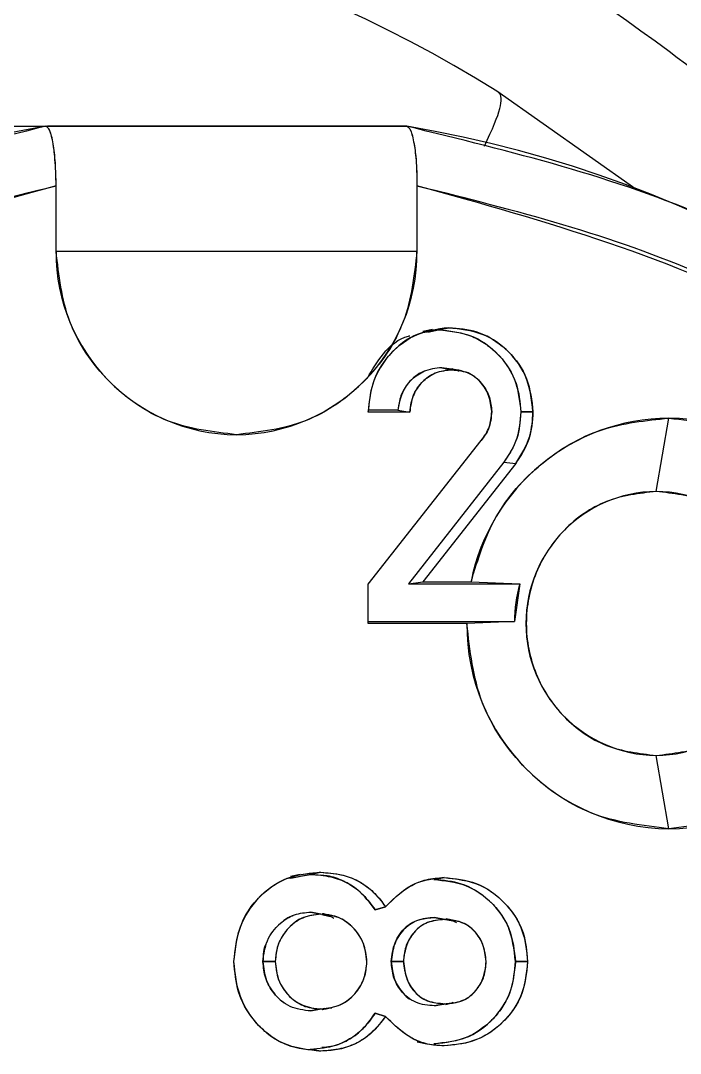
# Model space of a CAD drawing. Header units: millimetres. Extents: x 10 to 584, y 10 to 410.
# Drawn here: x 260.1871 to 260.3371, y 78.9827 to 79.2174 of the extents above; entities that cross this region are included whole.
import ezdxf

# ---------------------------------------------------------------- set-up
doc = ezdxf.new("R2010")
doc.units = ezdxf.units.MM

msp = doc.modelspace()

# ---------------------------------------------------------------- linework, layer by layer
at = {"color": 7, "linetype": 'Continuous', "lineweight": 25}
for p, q in [((260.3270402882668, 79.17910916195842), (260.2954299583209, 79.20142514096231)), ((260.0945325031055, 79.19341825034749), (260.1928602987699, 79.19341825034749)), ((260.1929457320941, 79.19341825034749), (260.2749259605182, 79.19341825034749)), ((260.2749259605182, 79.19341825034749), (260.1932020320667, 79.19341825034749)), ((260.1951749458087, 79.16498286114665), (260.1951749458087, 79.17991183784139)), ((260.2772425943784, 79.17991183784139), (260.2772425943784, 79.16498286114665)), ((260.2772425943784, 79.16498286114665), (260.1951908403807, 79.16498286114665)), ((260.2772425943784, 79.16498286114665), (260.1960710023018, 79.16498286114665)), ((260.2807672157062, 79.14725643979045), (260.2785538965635, 79.14679947084717)), ((260.2785995934578, 79.14652926312418), (260.2821520302865, 79.14716504600179)), ((260.2797380421731, 79.14665244605672), (260.2821520302865, 79.14716504600179)), ((260.2844666773253, 79.14762996223104), (260.2821520302865, 79.14716504600179)), ((260.2821520302865, 79.14716504600179), (260.2844666773253, 79.14762996223104)), ((260.285187893527, 79.13806937720906), (260.2828652992023, 79.1385382670813)), ((260.2851541175617, 79.13817269192667), (260.2828652992023, 79.1385382670813)), ((260.2828652992023, 79.1385382670813), (260.285187893527, 79.13806937720906)), ((260.2756014798256, 79.12840547746949), (260.2661740118436, 79.12840547746949)), ((260.2728775475594, 79.12887039369873), (260.2662475242389, 79.12887039369873)), ((260.2728775475594, 79.12887039369873), (260.2756014798256, 79.12840547746949)), ((260.3008539809955, 79.12850084490113), (260.303627583799, 79.12849687125814)), ((260.303627583799, 79.12849687125814), (260.3008539809955, 79.12850084490113)), ((260.3316477273079, 79.11040884839029), (260.3345425262225, 79.1270743070695)), ((260.2661740118436, 79.08932867235474), (260.2918636137418, 79.12196420219075)), ((260.2970253759794, 79.11707264767618), (260.2752974961373, 79.08942006614339)), ((260.2997016245298, 79.11678257173828), (260.2785658174925, 79.08988498237264)), ((260.2970253759794, 79.11707264767618), (260.2997016245298, 79.11678257173828)), ((260.2970253759794, 79.11707264767618), (260.2997016245298, 79.11678257173828)), ((260.2661740118436, 79.0803681074235), (260.2661740118436, 79.08932867235474)), ((260.2752974961373, 79.08942006614339), (260.2785658174925, 79.08988498237264)), ((260.2752974961373, 79.08942006614339), (260.3006215228809, 79.08942006614339)), ((260.2785658174925, 79.08988498237264), (260.2895410194171, 79.08988498237264)), ((260.2895410194171, 79.08988498237264), (260.3006215228809, 79.08942006614339)), ((260.2895410194171, 79.08988498237264), (260.3006215228809, 79.08942006614339)), ((260.3006215228809, 79.08942006614339), (260.2994016144845, 79.08083302365274)), ((260.2661740118436, 79.08083302365274), (260.2994016144845, 79.08083302365274)), ((260.2994016144845, 79.08083302365274), (260.2885833714577, 79.0803681074235)), ((260.2994016144845, 79.08083302365274), (260.2885833714577, 79.0803681074235)), ((260.2885833714577, 79.0803681074235), (260.2661740118436, 79.0803681074235)), ((260.3345425262225, 79.03374138063721), (260.3316477273079, 79.05040683931641)), ((260.2480243975095, 79.02247610277466), (260.2529993985268, 79.02337414608927)), ((260.2507066065244, 79.02335825151734), (260.2484813664528, 79.02290128257405)), ((260.2529993985268, 79.02337414608927), (260.2485727602415, 79.02245226091675)), ((260.2529993985268, 79.02337414608927), (260.2553160323871, 79.02383906231853)), ((260.2553160323871, 79.02383906231853), (260.2529993985268, 79.02337414608927)), ((260.2833957805408, 79.02265889035196), (260.2810831203235, 79.02219397412271)), ((260.2810831203235, 79.02219397412271), (260.2833957805408, 79.02265889035196)), ((260.2677316798938, 79.01529175625774), (260.2700959974699, 79.01601495928101)), ((260.2700959974699, 79.01601495928101), (260.2677316798938, 79.01529175625774)), ((260.2530947659585, 79.01478710359864), (260.2554094129973, 79.01432218736939)), ((260.2554094129973, 79.01432218736939), (260.2530947659585, 79.01478710359864)), ((260.2555763060026, 79.0142387408667), (260.2575174306008, 79.01381356106731)), ((260.2812539869718, 79.01355527427327), (260.2835686340106, 79.01308638440105)), ((260.2835686340106, 79.01308638440105), (260.2812539869718, 79.01355527427327)), ((260.2812539869718, 79.01355527427327), (260.2853786283903, 79.01279233482016)), ((260.2422208919299, 79.00353772030802), (260.2449944947335, 79.00352977302205)), ((260.2449944947335, 79.00352977302205), (260.2422208919299, 79.00353772030802)), ((260.2741550737791, 79.00352977302205), (260.2713814709755, 79.00352977302205)), ((260.2713814709755, 79.00352977302205), (260.2741550737791, 79.00352977302205)), ((260.2996360594206, 79.00352977302205), (260.3024096622241, 79.00352977302205)), ((260.3024096622241, 79.00352977302205), (260.2996360594206, 79.00352977302205)), ((260.2812539869718, 78.99350427177083), (260.2835686340106, 78.99396918800008)), ((260.2835686340106, 78.99396918800008), (260.2812539869718, 78.99350427177083)), ((260.2530947659585, 78.99231217887532), (260.2563213640623, 78.99297975089681)), ((260.2530947659585, 78.99231217887532), (260.2554094129973, 78.99277709510457)), ((260.2554094129973, 78.99277709510457), (260.2530947659585, 78.99231217887532)), ((260.255594187396, 78.99273338503174), (260.2530947659585, 78.99231217887532)), ((260.2700959974699, 78.99108432319295), (260.2677316798938, 78.9918154735022)), ((260.2677316798938, 78.9918154735022), (260.2700959974699, 78.99108432319295)), ((260.283864670413, 78.99386587328247), (260.2812539869718, 78.99350427177083)), ((260.2772545153074, 78.98528280443482), (260.2794658476286, 78.98482980913451)), ((260.2529993985268, 78.98366950538289), (260.2553160323871, 78.98320458915364)), ((260.2553160323871, 78.98320458915364), (260.2529993985268, 78.98366950538289))]:
    msp.add_line(p, q, dxfattribs=at)
for centre, radius, start, end in [((260.1968271382152, 78.92665170219077), 0.4000252768554529, 270.6589223121243, 89.34107768787648), ((260.1307245114995, 78.93547481079966), 0.3128217740603523, 58.22969210317714, 123.4160194548607), ((260.2372669472913, 78.92686069558466), 0.2702311611084904, 99.45822084130717, 269.2844368645867), ((260.2305193301156, 78.9268607066876), 0.2702311471790927, 270.715138041605, 80.54178256124715), ((260.2365256214507, 79.16466986076172), 0.04135186023976883, 179.5663128045946, 269.56097686927), ((260.2358910844534, 79.16467068243313), 0.04135268828789033, 270.4401703056407, 0.4325400204213756), ((260.3348092843232, 79.08092947186334), 0.04614560624903362, 90.3312167655765, 168.8095578981943), ((260.3339665028366, 79.08040784385337), 0.04667001812776486, 270.7071895028322, 89.29281049716863), ((260.3320182982399, 79.08040784385335), 0.03000329308661287, 90.70767866058304, 269.2923213394178), ((260.3312771563761, 79.08040784385335), 0.03000329308661217, 270.7076786604753, 89.2923213395255), ((260.3333222157079, 79.080394305825), 0.03392343822042664, 164.5698940228356, 179.2589966704115), ((260.3348983857734, 79.08005607891796), 0.04631606538618262, 179.613998910657, 269.5597758400479)]:
    msp.add_arc(centre, radius, start, end, dxfattribs=at)
at = {"color": 59, "linetype": 'Continuous', "lineweight": 25}
msp.add_arc((260.125207801326, 78.93285618746555), 0.3572381275454959, 30.04462878085783, 84.04998265381379, dxfattribs=at)
for points, knots in [([(260.4110093250049, 79.12623586839966), (260.4037490538497, 79.1377344634625), (260.3832877289582, 79.17014048306554), (260.3227063328953, 79.22366412609684), (260.2330041111373, 79.27233697720489), (260.15809586107, 79.27856805336009), (260.1250222657296, 79.28131920681926)], [0, 0, 0, 0, 0.1193103679784733, 0.3362475243658093, 0.7069390785987065, 1, 1, 1, 1]), ([(260.2925609880857, 79.18892008648845), (260.2934156636634, 79.19072354561884), (260.2957298056935, 79.19560663890235), (260.2968254841829, 79.20028273271316), (260.29588425315, 79.2010532451957), (260.2954299583209, 79.20142514096231)], [0, 0, 0, 0, 0.2325157915793646, 0.6295658609845259, 0.9999999999999999, 0.9999999999999999, 0.9999999999999999, 0.9999999999999999])]:
    msp.add_open_spline(points, degree=3, knots=knots, dxfattribs=at)
at = {"color": 7, "linetype": 'Continuous', "lineweight": 25}
for points, knots in [([(260.1928602987699, 79.19341825034749), (260.1692014979542, 79.18766455520826), (260.1164553535872, 79.17483697206818), (260.0510406947717, 79.128119899431), (260.0009918057021, 79.06432922629496), (259.9713913813903, 78.99064537228087), (259.9643711976031, 78.9078704501294), (259.9824579198281, 78.82684530774642), (260.0217000947516, 78.7579593286328), (260.0805569386598, 78.7010194383306), (260.1534075388565, 78.66337294884745), (260.2090490586725, 78.65872558478254), (260.2338921362334, 78.65665060864421)], [0, 0, 0, 0, 0.09170984482729919, 0.2044626332845453, 0.2949666585319984, 0.3936636016898417, 0.4970293138464911, 0.6003946596412386, 0.6990888292772413, 0.78959366400815, 0.9060568269589012, 1, 1, 1, 1]), ([(260.1951749458087, 79.17991183784139), (260.1951517236324, 79.1811883573458), (260.1951093963552, 79.1835150813456), (260.1948789746082, 79.18637490183784), (260.1946753862082, 79.18823154860509), (260.1944591117656, 79.18980604475699), (260.1941396174536, 79.19124193075247), (260.193599412456, 79.19294381905408), (260.1931519450468, 79.19323104488375), (260.1928602987699, 79.19341825034749)], [0, 0, 0, 0, 0.1815985826575277, 0.3310014293864179, 0.4385398665272257, 0.5002528842864232, 0.630918185446931, 0.7594431798633996, 1, 1, 1, 1]), ([(260.1951749458087, 79.17991183784139), (260.1951436533961, 79.18168223483038), (260.1950811754203, 79.18521698370192), (260.1945385433304, 79.18962912942672), (260.1937803048874, 79.19286672143848), (260.1931666118627, 79.19323462056215), (260.1928602987699, 79.1934182503475)], [0, 0, 0, 0, 0.2503441011185397, 0.4998333901533294, 0.7503514379351222, 1, 1, 1, 1]), ([(260.2338921362334, 78.65665060864421), (260.2587359085492, 78.65872551374464), (260.3143782634561, 78.66337265849099), (260.3872293041561, 78.7010194415008), (260.4460861685162, 78.75795932830314), (260.4853283398251, 78.82684530566073), (260.5034150555982, 78.90787045924729), (260.4963949031961, 78.99064531672194), (260.4667943789202, 79.06432933455733), (260.416745701624, 79.1281197703523), (260.3513307225273, 79.17483706223221), (260.2985847389958, 79.18766457476616), (260.2749259605182, 79.19341825034749)], [0, 0, 0, 0, 0.09394515802159187, 0.210408055507274, 0.3009126839422896, 0.3996066286157043, 0.5029717388004274, 0.6063372153462173, 0.7050338523703593, 0.7955378046791707, 0.9082901585627117, 0.9999999999999999, 0.9999999999999999, 0.9999999999999999, 0.9999999999999999]), ([(260.2749259605182, 79.1934182503475), (260.2752238441795, 79.19323305048543), (260.275680877213, 79.1929489044722), (260.276218628044, 79.191244997168), (260.2765090574781, 79.18981299846465), (260.2767736160632, 79.18823574012593), (260.2770077633775, 79.1863786247011), (260.2772079541899, 79.18351635455629), (260.2772303275227, 79.18118827681403), (260.2772425943784, 79.17991183784139)], [0, 0, 0, 0, 0.2403889055921128, 0.3688207344370043, 0.4993061257862657, 0.561224768896231, 0.6688069017982414, 0.8184133758345933, 1, 1, 1, 1]), ([(260.2749259605182, 79.19341825034749), (260.2752322825203, 79.19323405883028), (260.2758458602131, 79.19286511436869), (260.2766042153451, 79.18963563637894), (260.277149577788, 79.1852238990705), (260.2772115435534, 79.18168511164903), (260.2772425943784, 79.17991183784139)], [0, 0, 0, 0, 0.2494544351064853, 0.4996692228200129, 0.7492860246592083, 1, 1, 1, 1]), ([(260.1951749458087, 79.17991183784139), (260.1658554662698, 79.1717415130394), (260.1050612434365, 79.15480026597614), (260.0320685090291, 79.08818006491677), (259.9880178825518, 79.00084089740783), (259.9788229086898, 78.90529415769159), (260.0031718400524, 78.81253170548304), (260.0606027502907, 78.73361594362736), (260.1432737697543, 78.67990463116354), (260.2059719080656, 78.67321317994177), (260.2362087700936, 78.66998615450196)], [0, 0, 0, 0, 0.120567383832291, 0.24999763005375, 0.3794355335361614, 0.5000018328461923, 0.6205662202978494, 0.7499981652405419, 0.879433884514512, 1, 1, 1, 1]), ([(260.2362087700936, 78.66998615450196), (260.2125924866742, 78.67195889513094), (260.1596987594738, 78.67637727048724), (260.0904443159878, 78.71216205946), (260.0344922679474, 78.76629037116567), (259.9971903186661, 78.8317762613228), (259.9799941038582, 78.90879963590223), (259.9866686680611, 78.98748636945848), (260.0148084829731, 79.05752909873567), (260.0621272719659, 79.11783623511786), (260.1235892897565, 79.1619512376644), (260.1729771845782, 79.17434249425676), (260.1951749458087, 79.1799118378414)], [0, 0, 0, 0, 0.09419763110709331, 0.21097577947518, 0.3017258064036058, 0.4006905463444179, 0.504332602647824, 0.6079786749223721, 0.7069393752704514, 0.7976892133697576, 0.9090698934995151, 1, 1, 1, 1]), ([(260.2772425943784, 79.1799118378414), (260.299439586342, 79.17434231077372), (260.3488270216079, 79.16195033180786), (260.4102902253983, 79.11783685971902), (260.4576087914823, 79.05752911249095), (260.4857495438644, 78.98748646024949), (260.4924208581235, 78.908799446055), (260.4752249345935, 78.83177691310627), (260.4379255229999, 78.76628985009744), (260.381972971863, 78.71216210978142), (260.3127190128585, 78.67637730415225), (260.2598250879041, 78.67195890240946), (260.2362087700936, 78.66998615450196)], [0, 0, 0, 0, 0.0909278135057634, 0.2023108135902132, 0.2930609546317617, 0.3920217463389453, 0.4956678030629071, 0.5993100447067716, 0.698273674813563, 0.7890238640279583, 0.9058024247239956, 1, 1, 1, 1]), ([(260.2362087700936, 78.66998615450196), (260.2664449809398, 78.67321323664775), (260.3291424024872, 78.67990487306646), (260.411812504064, 78.73361665211397), (260.4692466003249, 78.8125306651857), (260.493592030067, 78.90529464852905), (260.4843973062228, 79.00084025222459), (260.4403495293377, 79.08818126950534), (260.367354606838, 79.15479926656113), (260.3065611960356, 79.17174127929036), (260.2772425943784, 79.17991183784139)], [0, 0, 0, 0, 0.1205639913569908, 0.2499999562771691, 0.3794338636956051, 0.4999979956590155, 0.6205646816191364, 0.7500019604379813, 0.8794344182988187, 1, 1, 1, 1]), ([(260.2362087700936, 79.12331921444866), (260.2308314853093, 79.12394516196862), (260.2200773259451, 79.12519700925837), (260.2065138566012, 79.13483303366043), (260.1970257925377, 79.14860514226754), (260.1957918509602, 79.1595240087265), (260.1951749458087, 79.16498286114665)], [0, 0, 0, 0, 0.250019017118713, 0.5000189616197906, 0.7500360763960987, 1, 1, 1, 1]), ([(260.2772425943784, 79.16498286114665), (260.2766256710346, 79.15952402910675), (260.2753916917904, 79.14860519210436), (260.2659035631674, 79.13483230196685), (260.2523390400752, 79.12519784425015), (260.2415852725628, 79.12394539477779), (260.2362087700936, 79.12331921444866)], [0, 0, 0, 0, 0.2499646583400463, 0.4999830258244711, 0.7500092415841124, 0.9999999999999999, 0.9999999999999999, 0.9999999999999999, 0.9999999999999999]), ([(260.2844666773253, 79.14762996223104), (260.2817299403392, 79.14726442022096), (260.2762499092688, 79.14653246037871), (260.270313689959, 79.14122512991315), (260.2667263214462, 79.13496514112742), (260.2663581659291, 79.13059263636798), (260.2661740118436, 79.12840547746949)], [0, 0, 0, 0, 0.2792676219666151, 0.559204356543321, 0.779510791400014, 1, 1, 1, 1]), ([(260.2661740118436, 79.12840547746949), (260.2664466196402, 79.13094851089322), (260.2669764893809, 79.13589142330373), (260.271161203736, 79.14217083862309), (260.2771280437573, 79.1467126658091), (260.282020710547, 79.14732422730735), (260.2844666773253, 79.14762996223104)], [0, 0, 0, 0, 0.2565334839810276, 0.4986259833833606, 0.7493505605754537, 0.9999999999999999, 0.9999999999999999, 0.9999999999999999, 0.9999999999999999]), ([(260.2821520302865, 79.14716504600179), (260.2849037480403, 79.14687619478794), (260.290398203195, 79.146299435039), (260.2965302133043, 79.14123796155408), (260.3002632214407, 79.1350561010869), (260.300656912161, 79.13068758345855), (260.3008539809955, 79.12850084490113)], [0, 0, 0, 0, 0.2802375723734573, 0.5595605770040298, 0.779530277679294, 1, 1, 1, 1]), ([(260.2821520302865, 79.14716504600179), (260.2846536432316, 79.14690878705736), (260.2883288638268, 79.14653230669411), (260.2926657036688, 79.14421893995096), (260.2963500069653, 79.14118169831112), (260.300027414334, 79.13598528385768), (260.3005757183788, 79.13102047176895), (260.3008539809955, 79.12850084490113)], [0, 0, 0, 0, 0.256220093762301, 0.3764232861426547, 0.4991103450809652, 0.7458000404046741, 1, 1, 1, 1]), ([(260.303627583799, 79.12849687125814), (260.3032912434618, 79.13134740335431), (260.3026183426654, 79.13705033311244), (260.2974126013358, 79.14335546850434), (260.2910893983519, 79.14710366172828), (260.2866759019692, 79.14745439752946), (260.2844666773253, 79.14762996223104)], [0, 0, 0, 0, 0.2795705034370643, 0.5593239752287432, 0.7794147203281068, 1, 1, 1, 1]), ([(260.2844666773253, 79.14762996223104), (260.2870337654483, 79.14736371605126), (260.292026322088, 79.14684591180418), (260.2983312500454, 79.14247674289517), (260.3027768784949, 79.1361750672403), (260.3033411582238, 79.13108205756231), (260.303627583799, 79.12849687125814)], [0, 0, 0, 0, 0.2564045058191826, 0.4986638388201993, 0.7455242656858363, 1, 1, 1, 1]), ([(260.2659733428729, 79.13618984407715), (260.2670661952855, 79.13807336439312), (260.2693272265792, 79.14197022944835), (260.2731320286169, 79.14529242879505), (260.2755098771218, 79.14575909718722), (260.2756074402901, 79.14577824460002)], [0, 0, 0, 0, 0.4728890257407549, 0.9783726269287397, 1, 1, 1, 1]), ([(260.2828652992023, 79.1385382670813), (260.2814409521508, 79.1383766893342), (260.278582950712, 79.13805247801702), (260.2753384937702, 79.13545597161968), (260.2733867601291, 79.13224270722984), (260.273046566291, 79.1299897379366), (260.2728775475594, 79.12887039369873)], [0, 0, 0, 0, 0.2789605089040745, 0.5597438735380224, 0.7812672548056766, 1, 1, 1, 1]), ([(260.2789790763629, 79.13772367026938), (260.2779152397486, 79.137153416462), (260.2757845841973, 79.13601131021751), (260.2736068949765, 79.13274800838933), (260.2731297460333, 79.13021122042161), (260.2728775475594, 79.12887039369873)], [0, 0, 0, 0, 0.3197876399286937, 0.6404717614460124, 0.9999999999999999, 0.9999999999999999, 0.9999999999999999, 0.9999999999999999]), ([(260.2756014798256, 79.12840547746949), (260.2758043501021, 79.12982606504659), (260.2762094118978, 79.13266248724318), (260.2787232760867, 79.1358745192462), (260.2818804307718, 79.13777498441544), (260.2840849552508, 79.13797120616245), (260.285187893527, 79.13806937720906)], [0, 0, 0, 0, 0.2803057690970552, 0.5596736999037137, 0.7797018200234428, 1, 1, 1, 1]), ([(260.285187893527, 79.13806937720906), (260.2838952961666, 79.13790918449173), (260.2814140226612, 79.13760167810385), (260.2787556896109, 79.13576826311655), (260.2772086759994, 79.1338499330133), (260.2760191827829, 79.13158320586385), (260.2757680873195, 79.12967296517806), (260.2756014798256, 79.12840547746949)], [0, 0, 0, 0, 0.2589876906654636, 0.4971534947962361, 0.6221292266158581, 0.7492742332105821, 1, 1, 1, 1]), ([(260.2867237065407, 79.13776340669922), (260.286719073699, 79.13776606383432), (260.2862578518148, 79.13803059453492), (260.2857051958744, 79.13805607430497), (260.2851580912046, 79.13808129813803)], [0, 0, 0, 0, 0.0100447135219251, 1, 1, 1, 1]), ([(260.285187893527, 79.13806937720906), (260.2865560969314, 79.13793284201677), (260.2892905891104, 79.13765996269613), (260.2921768556342, 79.13493337545898), (260.2939147081142, 79.13183391504779), (260.2941407827632, 79.1296724144596), (260.2942537599974, 79.12859223868978)], [0, 0, 0, 0, 0.2794848103650146, 0.5585785166604775, 0.7794065876327149, 1, 1, 1, 1]), ([(260.2942537599974, 79.12859223868978), (260.294096289519, 79.12982317552475), (260.293784915871, 79.13225716376519), (260.2921310274597, 79.1348896329625), (260.2904142726181, 79.13652130218372), (260.2882919598996, 79.1377593541878), (260.2864456765795, 79.13794375434692), (260.285187893527, 79.13806937720906)], [0, 0, 0, 0, 0.2521287377227006, 0.4985457947667655, 0.619588758219248, 0.7408443180349773, 1, 1, 1, 1]), ([(260.2873932653837, 79.13783095862996), (260.286534294628, 79.13798945352917), (260.2851434079097, 79.13824609608514), (260.2852215774753, 79.1382562347492), (260.2852514718148, 79.13826011207236)], [0, 0, 0, 0, 0.6175706076037466, 1, 1, 1, 1]), ([(260.2942537599974, 79.12859223868978), (260.2941261197324, 79.12723064046365), (260.2938978549889, 79.12479563400278), (260.2924859949298, 79.12283048582219), (260.2918636137418, 79.12196420219075)], [0, 0, 0, 0, 0.5591764325953941, 0.9999999999999999, 0.9999999999999999, 0.9999999999999999, 0.9999999999999999]), ([(260.2918636137418, 79.12196420219075), (260.2925614848199, 79.1229575756559), (260.2939571439355, 79.12494420438335), (260.2941548918987, 79.12737627548975), (260.2942537599974, 79.12859223868978)], [0, 0, 0, 0, 0.5000297496124214, 1, 1, 1, 1]), ([(260.3008539809955, 79.12850084490113), (260.3007105241712, 79.12642383704683), (260.3004237969882, 79.12227252104039), (260.2981576917479, 79.11880518716697), (260.2970253759794, 79.1170726476762)], [0, 0, 0, 0, 0.5003251622061501, 1, 1, 1, 1]), ([(260.3008539809955, 79.12850084490113), (260.3006674325981, 79.12617184397533), (260.3003343908351, 79.12201391721221), (260.2980362481638, 79.11858215795259), (260.2970253759794, 79.11707264767618)], [0, 0, 0, 0, 0.5601351487106387, 1, 1, 1, 1]), ([(260.2997016245298, 79.11678257173828), (260.3009778747801, 79.11879136342371), (260.3032594897511, 79.12238257853386), (260.3035149975331, 79.12662673673535), (260.303627583799, 79.12849687125814)], [0, 0, 0, 0, 0.5593626735846209, 1, 1, 1, 1]), ([(260.303627583799, 79.12849687125814), (260.3034798507098, 79.12636958821378), (260.3031843640761, 79.12211472757969), (260.3008625912873, 79.11856003904393), (260.2997016245298, 79.11678257173828)], [0, 0, 0, 0, 0.4999653871930956, 1, 1, 1, 1]), ([(260.2895410194171, 79.08988498237264), (260.2911145711418, 79.094984957023), (260.2942613920961, 79.10518399074066), (260.3050249123203, 79.11723254001433), (260.3188293123918, 79.12548804429738), (260.3293045827477, 79.12654553206356), (260.3345425262225, 79.1270743070695)], [0, 0, 0, 0, 0.2500057920856132, 0.4999667013864641, 0.7499686342536312, 1, 1, 1, 1]), ([(260.3345425262225, 79.1270743070695), (260.3405576651276, 79.12637285749248), (260.352587947378, 79.12496995782064), (260.3678848095697, 79.11417715937365), (260.3781058774995, 79.09875213020494), (260.3816965869051, 79.08040784385335), (260.3781058774995, 79.06206355750177), (260.3678848095697, 79.04663852833306), (260.352587947378, 79.03584572988606), (260.3405576651276, 79.03444283021425), (260.3345425262225, 79.03374138063721)], [0, 0, 0, 0, 0.1250022632386307, 0.2500046187517787, 0.3750039379138576, 0.5, 0.6249960620861424, 0.7499953812482213, 0.8749977367613693, 1, 1, 1, 1]), ([(260.3316477273079, 79.1104088483903), (260.3277813124958, 79.10995735819911), (260.3200475115884, 79.10905426439777), (260.3102132487763, 79.10211640972032), (260.3036422918906, 79.0922003233095), (260.3013341374898, 79.08040763090732), (260.3036434107888, 79.0686151065836), (260.3102106654594, 79.05869514158682), (260.3200489503443, 79.05176227341993), (260.3277815490263, 79.05085864125292), (260.3316477273079, 79.05040683931641)], [0, 0, 0, 0, 0.1249922126953146, 0.2500158247134459, 0.3750003173581761, 0.4999941435144338, 0.6249879696706916, 0.7500077469973424, 0.8750077873046854, 1, 1, 1, 1]), ([(260.3316477273079, 79.05040683931641), (260.3355146869183, 79.05085840830787), (260.3432476769075, 79.0517614377787), (260.3530848987912, 79.0586958759534), (260.3596520994385, 79.06861503790698), (260.3619612893114, 79.08040763090256), (260.3596532183764, 79.0922003919987), (260.3530823154551, 79.10211567560144), (260.3432491160267, 79.10905510023257), (260.3355149235507, 79.10995759122478), (260.3316477273079, 79.11040884839029)], [0, 0, 0, 0, 0.1250119255844888, 0.2499938107713027, 0.3750128082953351, 0.500005854810843, 0.6249989013263509, 0.7499826143885485, 0.8749880744155112, 1, 1, 1, 1]), ([(260.3345425262225, 79.03374138063721), (260.3285231300311, 79.03444192262518), (260.3164853339271, 79.03584289065344), (260.3013012624392, 79.04662368356493), (260.2906689298188, 79.06203254885237), (260.2892786216973, 79.07425569085022), (260.2885833714577, 79.0803681074235)], [0, 0, 0, 0, 0.2500119411344021, 0.49998250242753, 0.7499566609278193, 1, 1, 1, 1]), ([(260.2356206709318, 79.00352977302205), (260.2359042657649, 79.00622462603857), (260.2364618798097, 79.01152333996306), (260.2402066393431, 79.01722381425918), (260.2441017448135, 79.02066237592985), (260.248733789815, 79.02326528886891), (260.2526827518964, 79.02360951951235), (260.2553160323871, 79.02383906231853)], [0, 0, 0, 0, 0.2536634989970326, 0.4987620126335199, 0.6244724060787327, 0.7495874950325091, 1, 1, 1, 1]), ([(260.2356206709318, 79.00352977302205), (260.2359504899012, 79.00650957741065), (260.236610388345, 79.01247153976351), (260.2418061048608, 79.01925472992214), (260.2483833376002, 79.02330088839194), (260.2530030529185, 79.02365950944899), (260.2553160323871, 79.02383906231853)], [0, 0, 0, 0, 0.2796804018934368, 0.5595817072104986, 0.779493237440512, 1, 1, 1, 1]), ([(260.2529993985268, 79.02337414608927), (260.2545655582165, 79.02326050529452), (260.2574897576323, 79.02304832492246), (260.2616571011466, 79.021500836064), (260.2651321222351, 79.01886417580414), (260.2668664824736, 79.016480746302), (260.2677316798938, 79.01529175625774)], [0, 0, 0, 0, 0.2683520148031624, 0.5010439293432116, 0.7510923650117244, 1, 1, 1, 1]), ([(260.2677316798938, 79.01529175625774), (260.266512859551, 79.01691549282168), (260.2645127237844, 79.01958011324464), (260.260561712253, 79.02196540521791), (260.2576066371205, 79.02300967638834), (260.2557983137456, 79.02312866966763), (260.2552683486713, 79.02316354301108)], [0, 0, 0, 0, 0.3919814572184784, 0.6432581611564493, 0.8954497200244196, 1, 1, 1, 1]), ([(260.2553160323871, 79.02383906231853), (260.2572961283861, 79.02369700127753), (260.2605592104438, 79.02346289301497), (260.2647238146605, 79.02153153028391), (260.2677774443278, 79.01912294827784), (260.2693229909216, 79.01705116406022), (260.2700959974699, 79.01601495928101)], [0, 0, 0, 0, 0.3395546970674889, 0.5595662231397593, 0.7797166420006272, 1, 1, 1, 1]), ([(260.2553160323871, 79.02383906231853), (260.2568604380064, 79.02372917151756), (260.259749062853, 79.02352363399937), (260.2638072959816, 79.0220984159139), (260.2673224622747, 79.01957039175714), (260.2691306008929, 79.01725251427864), (260.2700959974699, 79.01601495928101)], [0, 0, 0, 0, 0.2666597848096735, 0.4987550358331113, 0.7323766177428862, 1, 1, 1, 1]), ([(260.2700959974699, 79.01601495928101), (260.2722006213335, 79.01810188474289), (260.2759542931771, 79.0218239908547), (260.2811244486735, 79.02240405771687), (260.2833957805408, 79.02265889035198)], [0, 0, 0, 0, 0.5606840318823385, 1, 1, 1, 1]), ([(260.2700959974699, 79.01601495928101), (260.2719493446144, 79.01782642097297), (260.2746606678622, 79.02047646859758), (260.2794825122296, 79.0223722933659), (260.2820279053316, 79.02255871094154), (260.2833957805408, 79.02265889035196)], [0, 0, 0, 0, 0.4998239867379747, 0.7312091526220336, 1, 1, 1, 1]), ([(260.2996360594206, 79.00352977302205), (260.2993272002647, 79.00630445490594), (260.298709834078, 79.01185065530633), (260.293625741682, 79.01794878828767), (260.287522548152, 79.02164476759906), (260.2832314725077, 79.02201074526045), (260.2810831203235, 79.02219397412271)], [0, 0, 0, 0, 0.2796125074591919, 0.5589062334797089, 0.779163819203416, 0.9999999999999999, 0.9999999999999999, 0.9999999999999999, 0.9999999999999999]), ([(260.2810831203235, 79.02219397412271), (260.2835429995608, 79.02194622344331), (260.2884091758101, 79.0214561187042), (260.2935403888723, 79.01780377311599), (260.2966112679593, 79.01411943118723), (260.2989810665282, 79.00977080302198), (260.2993720438836, 79.00604541694133), (260.2996360594206, 79.00352977302205)], [0, 0, 0, 0, 0.2526575289354095, 0.4998115549185645, 0.6228655949969603, 0.7453322012375496, 1, 1, 1, 1]), ([(260.2833957805408, 79.02265889035196), (260.2861922618351, 79.02233883916901), (260.291786297365, 79.02169861400729), (260.2980365332384, 79.01654324131142), (260.3018546136821, 79.01022631868956), (260.3022245887415, 79.00576264624685), (260.3024096622241, 79.00352977302205)], [0, 0, 0, 0, 0.2796219030390638, 0.5593510901511647, 0.7795731732182271, 1, 1, 1, 1]), ([(260.2833957805408, 79.02265889035196), (260.2859082099622, 79.02240708958372), (260.2908839866778, 79.0219084071575), (260.2961422458791, 79.01817728541162), (260.29929434516, 79.01440018719835), (260.3017389038046, 79.009939201356), (260.3021393319186, 79.00611291274772), (260.3024096622241, 79.00352977302205)], [0, 0, 0, 0, 0.251809277876796, 0.4986992792402833, 0.622150887397205, 0.7449128508066545, 1, 1, 1, 1]), ([(260.2422208919299, 79.00353772030802), (260.2424194701231, 79.00517255062417), (260.2428172613093, 79.0084474373578), (260.2457019353592, 79.01214723083352), (260.2492738727271, 79.01446429557808), (260.2518248461741, 79.01467981447355), (260.2530947659585, 79.01478710359864)], [0, 0, 0, 0, 0.2788891109226826, 0.5586697533605347, 0.7802979830061381, 1, 1, 1, 1]), ([(260.2554094129973, 79.01432218736939), (260.253994051014, 79.01415521190476), (260.251918226119, 79.01391031919854), (260.2494927703096, 79.01252770255809), (260.247463369799, 79.01070958249467), (260.2454317070241, 79.00774115347264), (260.2451403977919, 79.0049351618941), (260.2449944947335, 79.00352977302205)], [0, 0, 0, 0, 0.2562951237929124, 0.375892389911639, 0.5000765766342199, 0.7496119299006615, 1, 1, 1, 1]), ([(260.2554094129973, 79.01432218736939), (260.2538515734535, 79.01414772038633), (260.2507344846048, 79.01379862853696), (260.247400104106, 79.01075438604573), (260.245329736564, 79.0072438222379), (260.2451062360174, 79.00476772303354), (260.2449944947335, 79.00352977302205)], [0, 0, 0, 0, 0.2793833683924329, 0.5590195637230516, 0.7795275184461605, 1, 1, 1, 1]), ([(260.2489800586475, 79.0139248230709), (260.2489182487505, 79.01391228081155), (260.2481854145374, 79.01376357652325), (260.246935968782, 79.01289528952007), (260.2459115359094, 79.01195294689344), (260.2453898722105, 79.01147308534911)], [0, 0, 0, 0, 0.04325164423519562, 0.5128027422735917, 1, 1, 1, 1]), ([(260.2658640676909, 79.00352977302205), (260.2657108183984, 79.00493759701726), (260.2654051842399, 79.00774530395614), (260.2633759521187, 79.01071177329699), (260.2613291767229, 79.0125182763248), (260.2589078290113, 79.01391182293587), (260.2568211148822, 79.01415659464342), (260.2554094129973, 79.01432218736939)], [0, 0, 0, 0, 0.2508125230586474, 0.5002102988296664, 0.6226847230361161, 0.7447390228099743, 1, 1, 1, 1]), ([(260.2658640676909, 79.00352977302205), (260.2656691132314, 79.00510231855498), (260.265278885189, 79.00824998374223), (260.2624991409343, 79.0117872474484), (260.2590750355568, 79.01400500532509), (260.2566320297053, 79.01421639577175), (260.2554094129973, 79.01432218736939)], [0, 0, 0, 0, 0.2795578195695486, 0.5595732511753381, 0.7795858321658751, 1, 1, 1, 1]), ([(260.2583081855548, 79.01336851305298), (260.2580087237675, 79.01355723701951), (260.257184710434, 79.01407653888484), (260.2562128534546, 79.01419021721571), (260.255594187396, 79.01426258272463)], [0, 0, 0, 0, 0.3634186185886998, 1, 1, 1, 1]), ([(260.257861150719, 79.01403608507445), (260.256952286188, 79.01420515207127), (260.2555510097263, 79.01446581754453), (260.2556579398046, 79.01446538908023), (260.2556955152921, 79.01446523851685)], [0, 0, 0, 0, 0.6485975863645924, 1, 1, 1, 1]), ([(260.2713814709755, 79.00352977302205), (260.2715650681104, 79.00500074113029), (260.2719334064195, 79.00795184331447), (260.2744044585374, 79.01146470157882), (260.2778037235198, 79.01333829605498), (260.280111490581, 79.01348342560586), (260.2812539869718, 79.01355527427327)], [0, 0, 0, 0, 0.2783613001277905, 0.5584571386680619, 0.7814072598596657, 1, 1, 1, 1]), ([(260.2812539869718, 79.01355527427327), (260.2798524133481, 79.01343853619024), (260.2778368281975, 79.01327065664205), (260.2754948509036, 79.01203553770041), (260.2736321274506, 79.0103665943914), (260.2718728377531, 79.00751742909533), (260.2715482068837, 79.00488290776144), (260.2713814709755, 79.00352977302205)], [0, 0, 0, 0, 0.267182961613549, 0.3842324090362686, 0.5008822640041228, 0.7436446845463169, 0.9999999999999999, 0.9999999999999999, 0.9999999999999999, 0.9999999999999999]), ([(260.2835686340106, 79.01308638440105), (260.2821556315116, 79.01298337810205), (260.2793367685461, 79.01277788615022), (260.276226030018, 79.01010273989979), (260.2744721265934, 79.0068717344908), (260.2742606995436, 79.00464314347425), (260.2741550737791, 79.00352977302207)], [0, 0, 0, 0, 0.2800158329673774, 0.5586163236637794, 0.7794913738474497, 0.9999999999999999, 0.9999999999999999, 0.9999999999999999, 0.9999999999999999]), ([(260.2835686340106, 79.01308638440105), (260.2822283315531, 79.0129778198461), (260.2803042520646, 79.01282196932728), (260.2780700150732, 79.01164850009525), (260.2762987746977, 79.01005382241159), (260.2746233637637, 79.00733584391108), (260.2743138914774, 79.00482057880086), (260.2741550737791, 79.00352977302205)], [0, 0, 0, 0, 0.2677745985324945, 0.3844054823123539, 0.5004606194612051, 0.7436420055611949, 1, 1, 1, 1]), ([(260.2929961019926, 79.00352977302205), (260.29283778882, 79.00481985392439), (260.2925299506715, 79.00732840144252), (260.2908462242167, 79.01003048633228), (260.289066633863, 79.0116210637243), (260.2868320923956, 79.01280568366589), (260.2849015042302, 79.01297173987173), (260.2835686340106, 79.01308638440105)], [0, 0, 0, 0, 0.2562537236668408, 0.4982824265857413, 0.6138542534873741, 0.7334065466733563, 0.9999999999999999, 0.9999999999999999, 0.9999999999999999, 0.9999999999999999]), ([(260.2929961019926, 79.00352977302205), (260.2928218638247, 79.00494184569405), (260.2924733293849, 79.00776646192695), (260.2900848475717, 79.01107813956084), (260.2868659606098, 79.01287953599447), (260.284669269112, 79.01301733918817), (260.2835686340106, 79.01308638440105)], [0, 0, 0, 0, 0.2797966522543681, 0.5596866092987366, 0.7793844179290266, 0.9999999999999999, 0.9999999999999999, 0.9999999999999999, 0.9999999999999999]), ([(260.2860879236632, 79.01282412396402), (260.2850782887188, 79.01300405541329), (260.2836399369799, 79.0132603903534), (260.2838084752388, 79.01325184946928), (260.2838587099485, 79.01324930376344)], [0, 0, 0, 0, 0.7019388352391771, 1, 1, 1, 1]), ([(260.2862468693825, 79.01233139223389), (260.2859475353247, 79.01251602370681), (260.2852495882549, 79.01294652264978), (260.284432598966, 79.01302289706689), (260.2839659983091, 79.01306651618611)], [0, 0, 0, 0, 0.4288778774513589, 1, 1, 1, 1]), ([(260.2431825135323, 79.00805575238199), (260.2431298093884, 79.00797671127944), (260.2422730770028, 79.00669185837418), (260.2422461564212, 79.00506474114523), (260.2422208919299, 79.00353772030802)], [0, 0, 0, 0, 0.0615176276048623, 1, 1, 1, 1]), ([(260.2553160323871, 78.98320458915364), (260.2523632492091, 78.9835123746002), (260.2464618161602, 78.98412751465504), (260.2400007544034, 78.9897557059171), (260.2362018910534, 78.99649445535299), (260.2358145250469, 79.00118328632927), (260.2356206709318, 79.00352977302205)], [0, 0, 0, 0, 0.2797556130443571, 0.5591196240489474, 0.7793650612448652, 0.9999999999999999, 0.9999999999999999, 0.9999999999999999, 0.9999999999999999]), ([(260.2553160323871, 78.98320458915364), (260.252703216091, 78.98343433280516), (260.2487831666862, 78.98377902082085), (260.2441389173756, 78.9863351620653), (260.2402165068034, 78.98977169508628), (260.2364594008218, 78.99550783645898), (260.235903524406, 79.00082445316441), (260.2356206709318, 79.00352977302205)], [0, 0, 0, 0, 0.2484703810062305, 0.3727840226270146, 0.4999578568598018, 0.7455573695734234, 1, 1, 1, 1]), ([(260.2530947659585, 78.99231217887532), (260.251475065672, 78.99249874048867), (260.2482295338386, 78.99287256993107), (260.2447136018788, 78.99599915178887), (260.2425609137214, 78.999669915559), (260.2423341986524, 79.0022488373882), (260.2422208919299, 79.00353772030803)], [0, 0, 0, 0, 0.2791805210581839, 0.5594178601642038, 0.7798076745162962, 1, 1, 1, 1]), ([(260.2422208919299, 79.00353772030802), (260.2423771221278, 79.00206872766111), (260.2426887993345, 78.99913810649502), (260.2448060623402, 78.99610726722263), (260.2463629976423, 78.99455645144279), (260.2469971205728, 78.99419025371256), (260.2470289999418, 78.99417184379233)], [0, 0, 0, 0, 0.3993382566158771, 0.7966746121613849, 0.9897781884949275, 1, 1, 1, 1]), ([(260.2449944947335, 79.00352977302205), (260.2451477164021, 79.00212983805456), (260.2454537026207, 78.99933414465886), (260.2474447893551, 78.99637103947013), (260.2494627917902, 78.99455470233318), (260.2518916971667, 78.9931769117865), (260.2539856735851, 78.99293891453375), (260.2554094129973, 78.99277709510457)], [0, 0, 0, 0, 0.2501152271935934, 0.4994842653904137, 0.6205538958483032, 0.7420064674525548, 1, 1, 1, 1]), ([(260.2449944947335, 79.00352977302207), (260.2451809438201, 79.00195942916547), (260.2455540386472, 78.99881708515932), (260.2483182743951, 78.99527164959133), (260.25175240927, 78.99308594176743), (260.2541898088832, 78.99288009490681), (260.2554094129973, 78.99277709510457)], [0, 0, 0, 0, 0.2796093032761808, 0.5595135196175961, 0.7795933334898418, 1, 1, 1, 1]), ([(260.2554094129973, 78.99277709510457), (260.2568302248144, 78.9929400209996), (260.2589097778466, 78.9931784854007), (260.2613415167222, 78.9945463930088), (260.2633801185908, 78.99635017238393), (260.2654029029145, 78.9993220503131), (260.2657102580408, 79.0021263953346), (260.2658640676909, 79.00352977302205)], [0, 0, 0, 0, 0.2571551620146905, 0.376381861728901, 0.4998198494826877, 0.7496949706391266, 1, 1, 1, 1]), ([(260.2554094129973, 78.99277709510457), (260.2569644144975, 78.99295848391029), (260.2600744815966, 78.99332126899868), (260.2634461052221, 78.9963097181572), (260.2655266694074, 78.99981771081504), (260.2657515457302, 79.00229180431239), (260.2658640676909, 79.00352977302205)], [0, 0, 0, 0, 0.2795743132247137, 0.5591601507624893, 0.7794157981860497, 1, 1, 1, 1]), ([(260.2812539869718, 78.99350427177083), (260.279780759128, 78.99361690735134), (260.2768174344291, 78.99384346823193), (260.2735380724435, 78.99664145757093), (260.271713755036, 79.00004462639721), (260.2714921995716, 79.00236840105569), (260.2713814709755, 79.00352977302205)], [0, 0, 0, 0, 0.2788302811522315, 0.5608532735466661, 0.7805240300004359, 0.9999999999999999, 0.9999999999999999, 0.9999999999999999, 0.9999999999999999]), ([(260.2713814709755, 79.00352977302205), (260.2715428060411, 79.00216792827543), (260.2718565733255, 78.99951938856252), (260.2736496836719, 78.996747442354), (260.274989761708, 78.99537969709134), (260.275523977436, 78.99508443221372), (260.2755359147164, 78.9950778343929)], [0, 0, 0, 0, 0.4165932871033071, 0.8101979816440781, 0.9957587921866822, 1, 1, 1, 1]), ([(260.2741550737791, 79.00352977302207), (260.2743317238798, 79.00211922376874), (260.2746849685792, 78.99929856844436), (260.2770277114908, 78.99594401391614), (260.2802732405776, 78.9941778923476), (260.282468833172, 78.99403884075055), (260.2835686340106, 78.99396918800008)], [0, 0, 0, 0, 0.2798651976682099, 0.5596424641416439, 0.7794191925950135, 0.9999999999999999, 0.9999999999999999, 0.9999999999999999, 0.9999999999999999]), ([(260.2741550737791, 79.00352977302205), (260.2743131452551, 79.00223942477757), (260.2746209352737, 78.99972691385545), (260.2762791448453, 78.997013704738), (260.2780444153142, 78.99541428886498), (260.280285130462, 78.99423878714538), (260.2822240321403, 78.99407958943854), (260.2835686340106, 78.99396918800008)], [0, 0, 0, 0, 0.2561411549152843, 0.4987471034099265, 0.6127316314393355, 0.7314346681405204, 0.9999999999999999, 0.9999999999999999, 0.9999999999999999, 0.9999999999999999]), ([(260.2810831203235, 78.98486557192139), (260.2838162631339, 78.98517741705956), (260.2892758687308, 78.98580034516098), (260.2953706771033, 78.9908341803041), (260.299090804183, 78.99699507478059), (260.2994541595999, 79.00134976564875), (260.2996360594206, 79.00352977302207)], [0, 0, 0, 0, 0.280037843301399, 0.5593912513059098, 0.7794262899528135, 0.9999999999999999, 0.9999999999999999, 0.9999999999999999, 0.9999999999999999]), ([(260.2996360594206, 79.00352977302205), (260.2993724553245, 79.00101096463175), (260.298984015242, 78.99729931464914), (260.2966146542223, 78.99294566989876), (260.2935522581229, 78.98926506099332), (260.2884101228079, 78.98560652492829), (260.2835494532924, 78.98511498316878), (260.2810831203235, 78.98486557192139)], [0, 0, 0, 0, 0.2549440301059266, 0.3756788362880311, 0.5007713400508432, 0.7466883730436082, 1, 1, 1, 1]), ([(260.3024096622241, 79.00352977302205), (260.3020898516617, 79.0006872483536), (260.3014502614228, 78.99500247353627), (260.2962482922728, 78.98874012766213), (260.2899867557197, 78.98496159706318), (260.2855930674203, 78.98458501235153), (260.2833957805408, 78.98439668204915)], [0, 0, 0, 0, 0.2796205585773753, 0.5592141125263023, 0.7795626404884498, 0.9999999999999999, 0.9999999999999999, 0.9999999999999999, 0.9999999999999999]), ([(260.3024096622241, 79.00352977302205), (260.3021402320155, 79.00095129626983), (260.3017431895439, 78.99715155611302), (260.2993208850972, 78.99269279737952), (260.2961809151145, 78.9889182661575), (260.2909127765761, 78.98515672766271), (260.2859243803323, 78.9846523494954), (260.2833957805408, 78.98439668204915)], [0, 0, 0, 0, 0.2546428149597226, 0.3752512132627943, 0.5001787846091122, 0.7466424559638158, 1, 1, 1, 1]), ([(260.2835686340106, 78.99396918800008), (260.2849814498984, 78.99407752451849), (260.2878000009999, 78.99429365460024), (260.2909123393397, 78.9969602557285), (260.2926856475731, 79.00018401676647), (260.2928926146582, 79.00241449369328), (260.2929961019926, 79.00352977302205)], [0, 0, 0, 0, 0.2800483668597247, 0.5586932024941761, 0.7793385159012407, 1, 1, 1, 1]), ([(260.2835686340106, 78.99396918800008), (260.2848994140497, 78.99408404969626), (260.2868145414448, 78.99424934732211), (260.2890491127768, 78.99541350386345), (260.2908351669702, 78.9969956976444), (260.2925280216866, 78.99971390977679), (260.2928370229193, 79.00223293574608), (260.2929961019926, 79.00352977302205)], [0, 0, 0, 0, 0.2661227049664524, 0.3829775528271133, 0.4999314280060122, 0.7425562210908451, 1, 1, 1, 1]), ([(260.2838487758411, 78.9938062686377), (260.2837961292777, 78.99380410220452), (260.2836152995062, 78.99379666096635), (260.2850634048202, 78.9940534174044), (260.2860899104846, 78.99423542208008)], [0, 0, 0, 0, 0.2911388042725486, 1, 1, 1, 1]), ([(260.2839123541289, 78.99398110892903), (260.2844026924768, 78.99400732064798), (260.2849474348865, 78.99403644061178), (260.2854225698904, 78.99428238490916), (260.285470022179, 78.9943069476538)], [0, 0, 0, 0, 0.900128830336746, 0.9999999999999999, 0.9999999999999999, 0.9999999999999999, 0.9999999999999999]), ([(260.2529993985268, 78.98366950538289), (260.2550026342597, 78.9838168734793), (260.2582944296013, 78.98405903450171), (260.262453593445, 78.98609545024853), (260.2654634134483, 78.98861001411298), (260.2669726992956, 78.9907429004412), (260.2677316798938, 78.9918154735022)], [0, 0, 0, 0, 0.3401191273607787, 0.558897058731979, 0.7781808033218316, 1, 1, 1, 1]), ([(260.2677316798938, 78.9918154735022), (260.2668655036693, 78.99060238097893), (260.2651360788968, 78.98818029618627), (260.2616365823295, 78.98556443397494), (260.2583257413111, 78.98424080526686), (260.2562987146334, 78.98405691508043), (260.2556200160755, 78.98399534410765)], [0, 0, 0, 0, 0.2958889206104144, 0.5907777363799873, 0.862982286695956, 0.9999999999999999, 0.9999999999999999, 0.9999999999999999, 0.9999999999999999]), ([(260.2556895548277, 78.99263007031412), (260.2556604637325, 78.99263142377401), (260.2555730925395, 78.99263548870874), (260.2569539626194, 78.99288967277016), (260.2578750584694, 78.99305922375652)], [0, 0, 0, 0, 0.332959803063398, 1, 1, 1, 1]), ([(260.2700959974699, 78.99108432319295), (260.2691458732819, 78.98985091640951), (260.2673583344778, 78.98753041713718), (260.2638639059375, 78.98497484140448), (260.2597848499319, 78.98352738050826), (260.2568739561249, 78.98331712100547), (260.2553160323871, 78.98320458915364)], [0, 0, 0, 0, 0.2649206575632663, 0.4984147982159965, 0.7315492957677625, 1, 1, 1, 1]), ([(260.2700959974699, 78.99108432319295), (260.2688627007505, 78.98949716876557), (260.2668300767621, 78.98688134395078), (260.2628555933343, 78.98454837299), (260.2591611279123, 78.98337505652381), (260.2565978587469, 78.98326141727848), (260.2553160323871, 78.98320458915364)], [0, 0, 0, 0, 0.3394427114431161, 0.5594431470963217, 0.7796886122295036, 1, 1, 1, 1]), ([(260.2833957805408, 78.98439668204915), (260.2819594149005, 78.98447909762513), (260.2790899486072, 78.98464374143911), (260.2743449869509, 78.98685758170186), (260.2717083017292, 78.98948046106537), (260.2700959974699, 78.99108432319295)], [0, 0, 0, 0, 0.2802628097144297, 0.5598885570693686, 1, 1, 1, 1]), ([(260.2833957805408, 78.98439668204915), (260.2821253438221, 78.98446232325296), (260.2795785600733, 78.98459391103577), (260.2747279848547, 78.98650680864631), (260.2719505618943, 78.98925156871309), (260.2700959974699, 78.99108432319295)], [0, 0, 0, 0, 0.2485343886139299, 0.4982250061103355, 0.9999999999999999, 0.9999999999999999, 0.9999999999999999, 0.9999999999999999])]:
    msp.add_open_spline(points, degree=3, knots=knots, dxfattribs=at)

doc.saveas('drawing.dxf')
